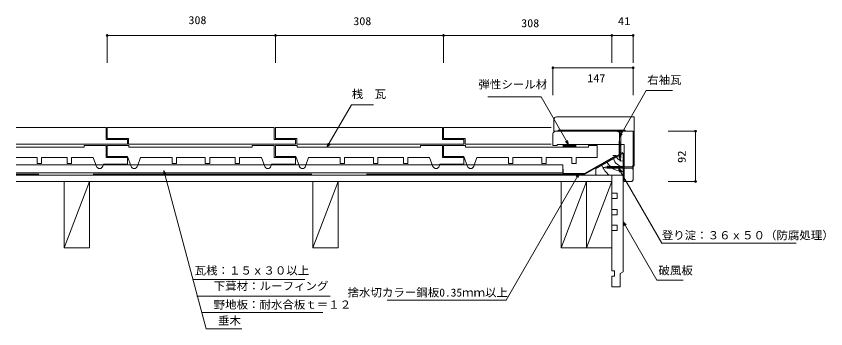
# Model space of a CAD drawing. Units: millimetres, scale not verified. Extents: x -714 to 768, y -276 to 296.
import ezdxf
from ezdxf.enums import TextEntityAlignment as Align

# ---------------------------------------------------------------- set-up
doc = ezdxf.new("R2010")
doc.units = ezdxf.units.MM
doc.header["$LTSCALE"] = 10
doc.linetypes.add('USER1', pattern=[10, 5, -5])
doc.linetypes.add('USER2', pattern=[50, 40, -10])
doc.layers.add('0-0_LAYER001', color=7, linetype='Continuous', lineweight=18)
doc.styles.add('ＭＳ ゴシック', font='')
doc.styles.get('ＭＳ ゴシック').set_extended_font_data('MS Gothic')

msp = doc.modelspace()

# ---------------------------------------------------------------- linework, layer by layer
at = {"layer": '0-0_LAYER001'}
for p, q in [((-547.49, 262.84), (-547.49, 210.34)), ((-547.49, 260.34), (-239.49, 260.34)), ((-239.49, 262.84), (-239.49, 210.34)), ((-239.49, 260.34), (68.51, 260.34)), ((68.51, 262.84), (68.51, 210.34)), ((68.51, 262.84), (68.51, 210.34)), ((68.51, 260.34), (376.51, 260.34)), ((376.51, 262.84), (376.51, 210.34)), ((376.51, 260.34), (415.93, 260.34)), ((415.93, 262.84), (415.93, 210.34)), ((268.84, 203.65), (268.84, 151.15)), ((268.84, 201.15), (415.93, 201.15)), ((415.93, 203.65), (415.93, 151.15)), ((270.68, 85.23), (270.68, 106.52)), ((275.52, 111.36), (417.77, 111.36)), ((417.77, 24.3), (417.77, 111.36)), ((-549.49, 91.75), (-714.11, 91.75)), ((-549.49, 91.75), (-549.49, 69.79)), ((-547.49, 91.75), (-547.49, 71.78)), ((-241.49, 91.75), (-547.49, 91.75)), ((-241.49, 91.75), (-241.49, 69.79)), ((-241.49, 91.75), (-241.49, 71.78)), ((-239.49, 91.75), (-239.49, 71.78)), ((66.51, 91.75), (-239.49, 91.75)), ((66.51, 91.75), (66.51, 69.79)), ((68.51, 91.75), (68.51, 71.78)), ((265.48, 91.75), (68.51, 91.75)), ((270.68, 85.23), (278.42, 85.23)), ((278.42, 87.16), (278.42, 85.23)), ((401.32, 87.16), (278.42, 87.16)), ((401.32, 87.16), (401.32, 84.94)), ((532.38, 84.94), (479.88, 84.94)), ((529.88, 84.94), (529.88, -6.95)), ((-510.49, 61.57), (-714.11, 61.57)), ((-508.17, 71.78), (-547.49, 71.78)), ((-508.17, 71.78), (-508.17, 61.57)), ((-202.49, 61.57), (-508.17, 61.57)), ((-200.17, 71.78), (-239.49, 71.78)), ((-200.17, 71.78), (-200.17, 61.57)), ((105.51, 61.57), (-200.17, 61.57)), ((107.83, 71.78), (68.51, 71.78)), ((107.83, 71.78), (107.83, 61.57)), ((265.48, 61.57), (107.83, 61.57)), ((287.57, 60.75), (287.57, 55.76)), ((287.57, 60.75), (310.85, 60.75)), ((287.57, 59.5), (310.85, 59.5)), ((310.85, 60.75), (310.85, 55.76)), ((287.57, 58.25), (310.85, 58.25)), ((287.57, 57.01), (310.85, 57.01)), ((287.57, 55.76), (310.85, 55.76)), ((384.3, 40.76), (326.72, 7.86)), ((384.3, 40.76), (378.38, 40.44)), ((286.9, 23.81), (-714.11, 23.81)), ((286.9, 8.81), (286.9, 23.81)), ((287.48, 7.86), (287.48, 15.45)), ((286.9, 8.81), (-714.11, 8.81)), ((376.51, 4.86), (-714.11, 4.86)), ((-444, 13.29), (-366.39, -276.34)), ((326.72, 7.86), (287.48, 7.86)), ((376.51, -7.14), (-714.11, -7.14)), ((-625.99, -128.34), (-625.99, -7.14)), ((-579.74, -7.14), (-625.99, -128.34)), ((-579.74, -7.14), (-579.74, -128.34)), ((-579.74, -128.34), (-579.74, -7.14)), ((-170.99, -128.34), (-170.99, -7.14)), ((-124.74, -7.14), (-170.99, -128.34)), ((-124.74, -7.14), (-124.74, -128.34)), ((-124.74, -128.34), (-124.74, -7.14)), ((330.26, -7.14), (284.01, -128.34)), ((376.51, -7.14), (330.26, -128.34)), ((532.38, -6.95), (479.88, -6.95)), ((-579.74, -128.34), (-625.99, -128.34)), ((-124.74, -128.34), (-170.99, -128.34)), ((-390.49, -186.4), (-185.67, -186.4)), ((-383.1, -216.38), (-139.29, -216.38)), ((-373.56, -246.48), (-152.62, -246.48)), ((-366.39, -276.34), (-300.65, -276.34))]:
    msp.add_line(p, q, dxfattribs=at)
at = {"layer": '0-0_LAYER001', "color": 4}
for p, q in [((268.84, 58.81), (268.84, 80.1)), ((273.68, 84.94), (415.93, 84.94)), ((415.93, -2.11), (415.93, 84.94)), ((276.58, 60.75), (276.58, 58.81)), ((399.48, 60.75), (276.58, 60.75)), ((399.48, 60.75), (399.48, -6.95)), ((-714.11, 55.76), (-589.91, 55.76)), ((-589.91, 58.75), (-589.91, 55.76)), ((-549.49, 58.75), (-589.91, 58.75)), ((-549.49, 58.75), (-549.49, 36.79)), ((-549.49, 58.75), (-549.49, 38.78)), ((-507.55, 58.75), (-547.49, 58.75)), ((-547.49, 58.75), (-547.49, 38.78)), ((-507.55, 58.75), (-507.55, 55.76)), ((-507.55, 55.76), (-436.66, 55.76)), ((-436.66, 55.76), (-281.91, 55.76)), ((-281.91, 58.75), (-281.91, 55.76)), ((-241.49, 58.75), (-281.91, 58.75)), ((-241.49, 58.75), (-241.49, 36.79)), ((-241.49, 58.75), (-241.49, 38.78)), ((-199.55, 58.75), (-239.49, 58.75)), ((-239.49, 58.75), (-239.49, 38.78)), ((-199.55, 58.75), (-199.55, 55.76)), ((-199.55, 55.76), (-128.66, 55.76)), ((-128.66, 55.76), (26.09, 55.76)), ((26.09, 58.75), (26.09, 55.76)), ((66.51, 58.75), (26.09, 58.75)), ((66.51, 58.75), (66.51, 36.79)), ((66.51, 58.75), (66.51, 38.78)), ((108.45, 58.75), (68.51, 58.75)), ((68.51, 58.75), (68.51, 38.78)), ((108.45, 58.75), (108.45, 55.76)), ((108.45, 55.76), (179.34, 55.76)), ((179.34, 55.76), (334.09, 55.76)), ((268.84, 58.81), (276.58, 58.81)), ((334.09, 58.75), (334.09, 55.76)), ((349.48, 58.75), (334.09, 58.75)), ((349.48, 58.75), (349.48, 36.79)), ((-675.79, 36.79), (-714.11, 36.79)), ((-675.79, 36.79), (-675.79, 25.8)), ((-620.88, 36.79), (-667.81, 36.79)), ((-667.81, 36.79), (-667.81, 25.8)), ((-620.88, 36.79), (-620.88, 25.8)), ((-572.96, 36.79), (-612.89, 36.79)), ((-612.89, 25.8), (-612.89, 36.79)), ((-572.96, 36.79), (-566.97, 20.53)), ((-510.28, 38.78), (-547.49, 38.78)), ((-510.28, 38.78), (-503.56, 20.53)), ((-486.56, 36.79), (-492.25, 21.19)), ((-428.7, 36.79), (-486.56, 36.79)), ((-428.7, 36.79), (-428.7, 25.8)), ((-367.79, 36.79), (-420.71, 36.79)), ((-420.71, 36.79), (-420.71, 25.8)), ((-367.79, 36.79), (-367.79, 25.8)), ((-312.88, 36.79), (-359.81, 36.79)), ((-359.81, 36.79), (-359.81, 25.8)), ((-312.88, 36.79), (-312.88, 25.8)), ((-264.96, 36.79), (-304.89, 36.79)), ((-304.89, 25.8), (-304.89, 36.79)), ((-264.96, 36.79), (-258.97, 20.53)), ((-202.28, 38.78), (-239.49, 38.78)), ((-202.28, 38.78), (-195.56, 20.53)), ((-178.56, 36.79), (-184.25, 21.19)), ((-120.7, 36.79), (-178.56, 36.79)), ((-120.7, 36.79), (-120.7, 25.8)), ((-59.79, 36.79), (-112.71, 36.79)), ((-112.71, 36.79), (-112.71, 25.8)), ((-59.79, 36.79), (-59.79, 25.8)), ((-4.88, 36.79), (-51.81, 36.79)), ((-51.81, 36.79), (-51.81, 25.8)), ((-4.88, 36.79), (-4.88, 25.8)), ((43.04, 36.79), (3.11, 36.79)), ((3.11, 25.8), (3.11, 36.79)), ((43.04, 36.79), (49.03, 20.53)), ((105.72, 38.78), (68.51, 38.78)), ((105.72, 38.78), (112.44, 20.53)), ((129.44, 36.79), (123.75, 21.19)), ((187.3, 36.79), (129.44, 36.79)), ((187.3, 36.79), (187.3, 25.8)), ((248.21, 36.79), (195.29, 36.79)), ((195.29, 36.79), (195.29, 25.8)), ((248.21, 36.79), (248.21, 25.8)), ((303.12, 36.79), (256.19, 36.79)), ((256.19, 36.79), (256.19, 25.8)), ((303.12, 36.79), (303.12, 25.8)), ((349.48, 36.79), (311.11, 36.79)), ((311.11, 25.8), (311.11, 36.79)), ((-667.81, 25.8), (-675.79, 25.8)), ((-612.89, 25.8), (-620.88, 25.8)), ((-554.34, 24.81), (-555.66, 21.19)), ((-510.49, 24.81), (-554.34, 24.81)), ((-420.71, 25.8), (-428.7, 25.8)), ((-359.81, 25.8), (-367.79, 25.8)), ((-304.89, 25.8), (-312.88, 25.8)), ((-246.34, 24.81), (-247.66, 21.19)), ((-202.49, 24.81), (-246.34, 24.81)), ((-112.71, 25.8), (-120.7, 25.8)), ((-51.81, 25.8), (-59.79, 25.8)), ((3.11, 25.8), (-4.88, 25.8)), ((61.66, 24.81), (60.34, 21.19)), ((105.51, 24.81), (61.66, 24.81)), ((195.29, 25.8), (187.3, 25.8)), ((256.19, 25.8), (248.21, 25.8)), ((311.11, 25.8), (303.12, 25.8)), ((399.48, -6.95), (411.09, -6.95))]:
    msp.add_line(p, q, dxfattribs=at)
at = {"layer": '0-0_LAYER001', "color": 1, "linetype": 'USER1'}
for p, q in [((387.53, 84.1), (387.53, 84.94)), ((395.89, 84.1), (387.53, 84.1)), ((390.45, 84.1), (390.45, 37.06)), ((392.97, 37.06), (392.97, 84.1)), ((393.81, 64.89), (389.61, 66.02)), ((393.81, 63.21), (389.61, 64.34)), ((393.81, 61.53), (389.61, 62.66)), ((393.81, 59.85), (389.61, 60.98)), ((393.81, 58.17), (389.61, 59.3)), ((393.81, 56.49), (389.61, 57.62)), ((393.81, 54.81), (389.61, 55.94)), ((393.81, 53.13), (389.61, 54.26)), ((393.81, 51.45), (389.61, 52.58)), ((393.81, 49.77), (389.61, 50.9)), ((393.81, 48.09), (389.61, 49.22)), ((393.81, 46.41), (389.61, 47.54)), ((393.81, 44.73), (389.61, 45.86)), ((393.45, 36.43), (389.19, 37.57)), ((393.81, 43.05), (389.61, 44.18)), ((393.81, 41.37), (389.61, 42.5)), ((393.81, 39.69), (389.61, 40.82)), ((393.81, 38.01), (389.61, 39.14)), ((391.71, 29.5), (390.45, 37.06)), ((391.71, 29.5), (392.97, 37.06)), ((360.49, 19), (368.05, 20.26)), ((360.49, 19), (368.05, 17.74)), ((367.42, 17.27), (368.56, 21.52)), ((415.09, 20.26), (368.05, 20.26)), ((368.05, 17.74), (415.09, 17.74)), ((369, 16.9), (370.13, 21.1)), ((370.68, 16.9), (371.81, 21.1)), ((372.36, 16.9), (373.49, 21.1)), ((374.04, 16.9), (375.17, 21.1)), ((375.72, 16.9), (376.85, 21.1)), ((377.4, 16.9), (378.53, 21.1)), ((379.08, 16.9), (380.21, 21.1)), ((380.76, 16.9), (381.89, 21.1)), ((382.44, 16.9), (383.57, 21.1)), ((384.12, 16.9), (385.25, 21.1)), ((385.8, 16.9), (386.93, 21.1)), ((387.48, 16.9), (388.61, 21.1)), ((389.16, 16.9), (390.29, 21.1)), ((390.84, 16.9), (391.97, 21.1)), ((392.52, 16.9), (393.65, 21.1)), ((394.2, 16.9), (395.33, 21.1)), ((395.88, 16.9), (397.01, 21.1)), ((415.09, 23.19), (415.93, 23.19)), ((415.09, 14.82), (415.09, 23.19))]:
    msp.add_line(p, q, dxfattribs=at)
at = {"layer": '0-0_LAYER001', "linetype": 'USER2'}
for p, q in [((396.74, 46.14), (327.12, 6.36)), ((327.12, 6.36), (-714.11, 6.36))]:
    msp.add_line(p, q, dxfattribs=at)
at = {"layer": '0-0_LAYER001', "color": 3}
for p, q in [((397.48, 4.84), (397.48, -172.25)), ((376.51, -170.22), (376.51, -96.51))]:
    msp.add_line(p, q, dxfattribs=at)
at = {"layer": '0-0_LAYER001'}
for points in [[(390.45, 74.35), (439.58, 159.44), (487.58, 159.44)], [(-145, 55.76), (-100.09, 133.53), (-59.59, 133.53)], [(297.26, 60.75), (246.94, 147.91), (149.44, 147.91)], [(395.76, 79.65), (390.45, 74.35), (392.4, 81.6)], [(-510.49, 61.57), (-510.49, 69.79), (-549.49, 69.79)], [(-202.49, 61.57), (-202.49, 69.79), (-241.49, 69.79)], [(-139.69, 61.06), (-145, 55.76), (-143.05, 63)], [(105.51, 61.57), (105.51, 69.79), (66.51, 69.79)], [(295.32, 67.99), (297.26, 60.75), (291.96, 66.05)], [(390.77, 10.5), (388.83, 17.74), (394.13, 12.44)], [(388.83, 17.74), (468.11, -119.58), (714.11, -119.58)], [(-444, 5.79), (-444, 13.29), (-440.25, 6.8)], [(316.85, 7.86), (182.89, -224.17), (-34.61, -224.17)], [(311.55, 2.55), (316.85, 7.86), (314.91, 0.61)], [(330.26, -7.14), (376.51, -7.14), (376.51, -134.34)], [(376.51, -128.34), (330.26, -128.34), (330.26, -7.14)], [(399.42, -87.89), (397.48, -80.64), (402.78, -85.95)], [(397.48, -80.64), (459.21, -187.55), (507.21, -187.55)]]:
    msp.add_lwpolyline(points, dxfattribs=at)
at = {"layer": '0-0_LAYER001', "color": 1, "linetype": 'USER1'}
for points in [[(395.89, 84.1), (395.89, 84.94), (387.53, 84.94)], [(415.09, 14.82), (415.93, 14.82), (415.93, 23.19)]]:
    msp.add_lwpolyline(points, dxfattribs=at)
at = {"layer": '0-0_LAYER001', "color": 3}
for points in [[(327.48, 4.84), (397.48, 4.84), (397.48, 44.84)], [(397.48, 44.84), (347.48, 16.27), (347.48, 4.84)], [(376.51, -87.9), (376.51, -67.93), (386.5, -67.93), (386.5, -57.95), (376.51, -57.95), (376.51, -37.98), (386.5, -37.98), (386.5, -27.99), (376.51, -27.99), (376.51, 4.84)], [(376.51, -96.51), (386.5, -96.51), (386.5, -86.53), (376.51, -86.53), (376.51, -71.55)], [(397.48, -172.25), (391.91, -175.43), (391.91, -199.85), (376.51, -199.85), (376.51, -180.2), (381.51, -180.2), (381.51, -170.22), (376.51, -170.22)]]:
    msp.add_lwpolyline(points, dxfattribs=at)
at = {"layer": '0-0_LAYER001', "color": 4}
for points in [[(-510.49, 24.81), (-510.49, 36.79), (-549.49, 36.79)], [(-202.49, 24.81), (-202.49, 36.79), (-241.49, 36.79)], [(105.51, 24.81), (105.51, 36.79), (66.51, 36.79)]]:
    msp.add_lwpolyline(points, dxfattribs=at)
at = {"layer": '0-0_LAYER001'}
msp.add_lwpolyline([(284.01, -7.14), (330.26, -7.14), (330.26, -128.34), (284.01, -128.34)], close=True, dxfattribs=at)
for centre in [(-547.49, 260.34), (-239.49, 260.34), (-239.49, 260.34), (68.51, 260.34), (68.51, 260.34), (376.51, 260.34), (376.51, 260.34), (415.93, 260.34), (268.84, 201.15), (415.93, 201.15), (529.88, 84.94), (529.88, -6.95)]:
    msp.add_circle(centre, 1.7, dxfattribs=at)
for centre, radius, start, end in [((275.52, 106.52), 4.84, 90, 180), ((397.48, 38.3), 17.81, 190.69508, 270), ((397.48, 44.84), 14.24, 209.74488, 270), ((397.48, 38.13), 42, 201.74241, 231.95053), ((396.19, 44.1), 32.54, 209.74488, 272.25605), ((412.93, 24.3), 4.84, 308.28846, 0), ((397.48, 25.8), 53.37, 200.46578, 202.94374)]:
    msp.add_arc(centre, radius, start, end, dxfattribs=at)
at = {"layer": '0-0_LAYER001', "color": 4}
for centre, radius, start, end in [((273.68, 80.1), 4.84, 90, 180), ((-561.43, 22.81), 5.99, 199.47122, 344.27761), ((-498.09, 22.81), 5.99, 199.47122, 344.27761), ((-253.43, 22.81), 5.99, 199.47122, 344.27761), ((-190.09, 22.81), 5.99, 199.47122, 344.27761), ((54.57, 22.81), 5.99, 199.47122, 344.27761), ((117.91, 22.81), 5.99, 199.47122, 344.27761), ((411.09, -2.11), 4.84, 270, 0)]:
    msp.add_arc(centre, radius, start, end, dxfattribs=at)

# ---------------------------------------------------------------- texts
at = {"layer": '0-0_LAYER001', "style": 'ＭＳ ゴシック'}
for s, width, p in [('308', 1.1, (-398.61, 276.66)), ('308', 1.1, (-96.73, 274.8)), ('308', 1.1, (210.73, 271.07)), ('41', 1.15, (387.76, 274.8)), ('弾性シール材', 1.05, (132.32, 158.8)), ('147', 1.1, (331.85, 170.45)), ('右袖瓦', 1.05, (441.37, 167.1)), ('桟\u3000瓦', 1.05, (-99.62, 141.28)), ('登り淀：３６ｘ５０（防腐処理）', 1.05, (468.11, -117.08)), ('瓦桟：１５ｘ３０以上', 1.05, (-387.35, -181.55)), ('破風板', 1.05, (462.03, -181.51)), ('\u3000下葺材：ルーフィング', 1.05, (-373.34, -209.91)), ('捨水切カラー鋼板0.35ｍｍ以上', 1.05, (-107.39, -221.8)), ('\u3000野地板：耐水合板ｔ＝１２', 1.05, (-373.56, -243.98)), ('\u3000垂木', 1.05, (-365.59, -273.18))]:
    msp.add_text(s, height=14.66, dxfattribs=dict(at, width=width)).set_placement(p, align=Align.BOTTOM_LEFT)
at = {"layer": '0-0_LAYER001', "style": 'ＭＳ ゴシック', "width": 1.15}
msp.add_text('92', height=14.66, rotation=90, dxfattribs=at).set_placement((516.33, 26.96), align=Align.BOTTOM_LEFT)

doc.saveas('drawing.dxf')
